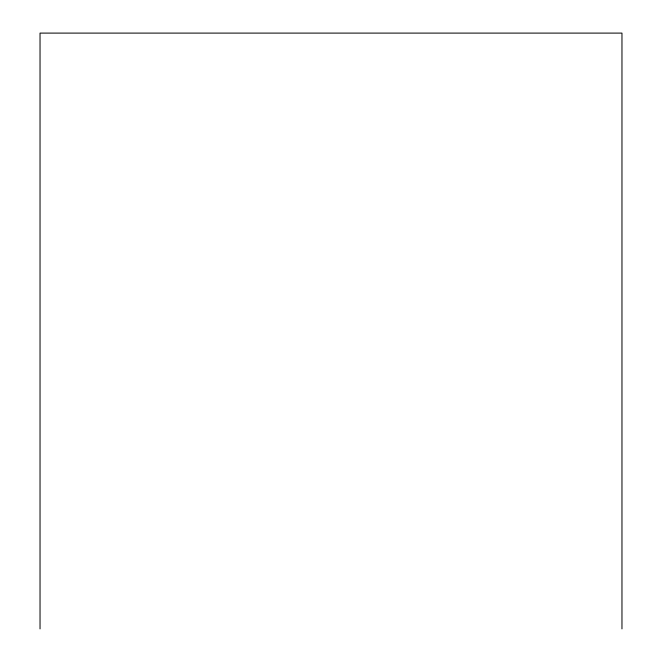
<?xml version="1.0" encoding="UTF-8"?>
<svg xmlns="http://www.w3.org/2000/svg" width="662" height="662" viewBox="0 0 662 662"><rect width="100%" height="100%" fill="white"/><g stroke="black" fill="none" stroke-linecap="round" stroke-linejoin="round"><path stroke-width="0.99" d="M621.966 628.9L621.966 33.1L40.034 33.1L40.034 628.9"/></g></svg>
